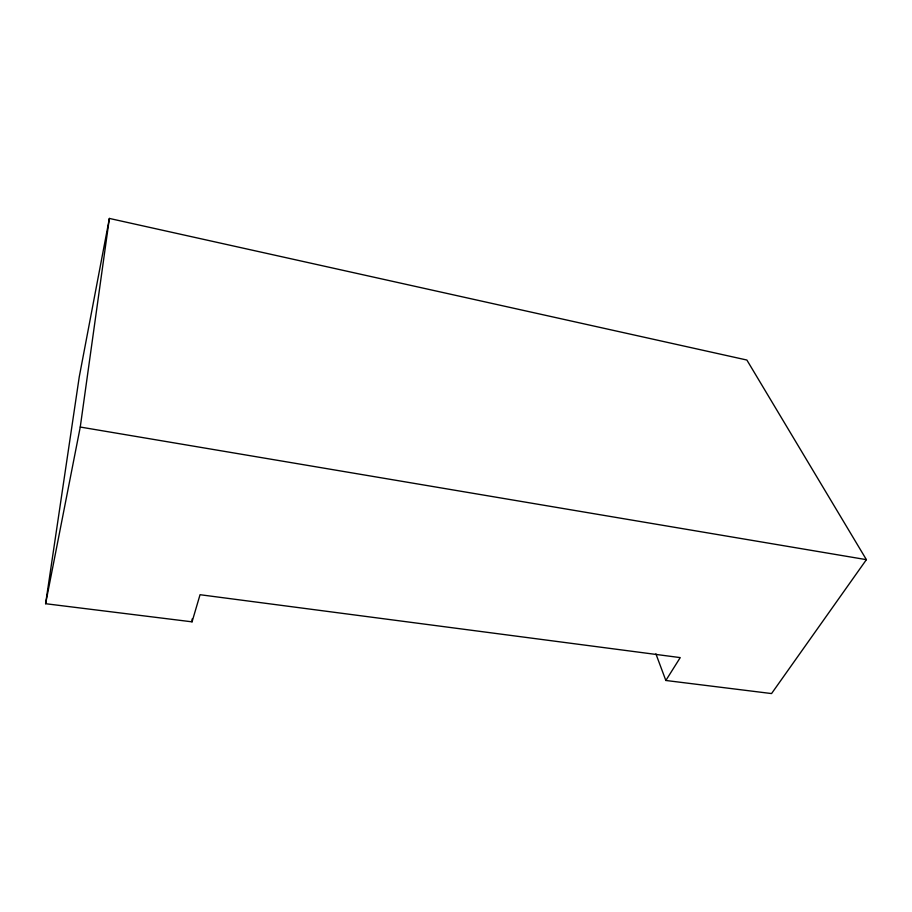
<?xml version="1.0" encoding="UTF-8"?>
<svg xmlns="http://www.w3.org/2000/svg" width="912" height="912" viewBox="0 0 912 912"><rect width="100%" height="100%" fill="white"/><g stroke="black" fill="none" stroke-linecap="round" stroke-linejoin="round"><path stroke-width="1.37" d="M655.899 653.858L665.84 680.477L771.552 693.565L866.4 559.66L746.871 360.035L109.372 218.435L79.241 376.941L45.6 603.71L192.056 621.836L192.101 619.009M45.6 603.71L80.256 427.044L109.372 218.435M192.056 621.836L200.047 594.715L680.238 657.609L665.84 680.477M80.256 427.044L866.4 559.66"/></g></svg>
